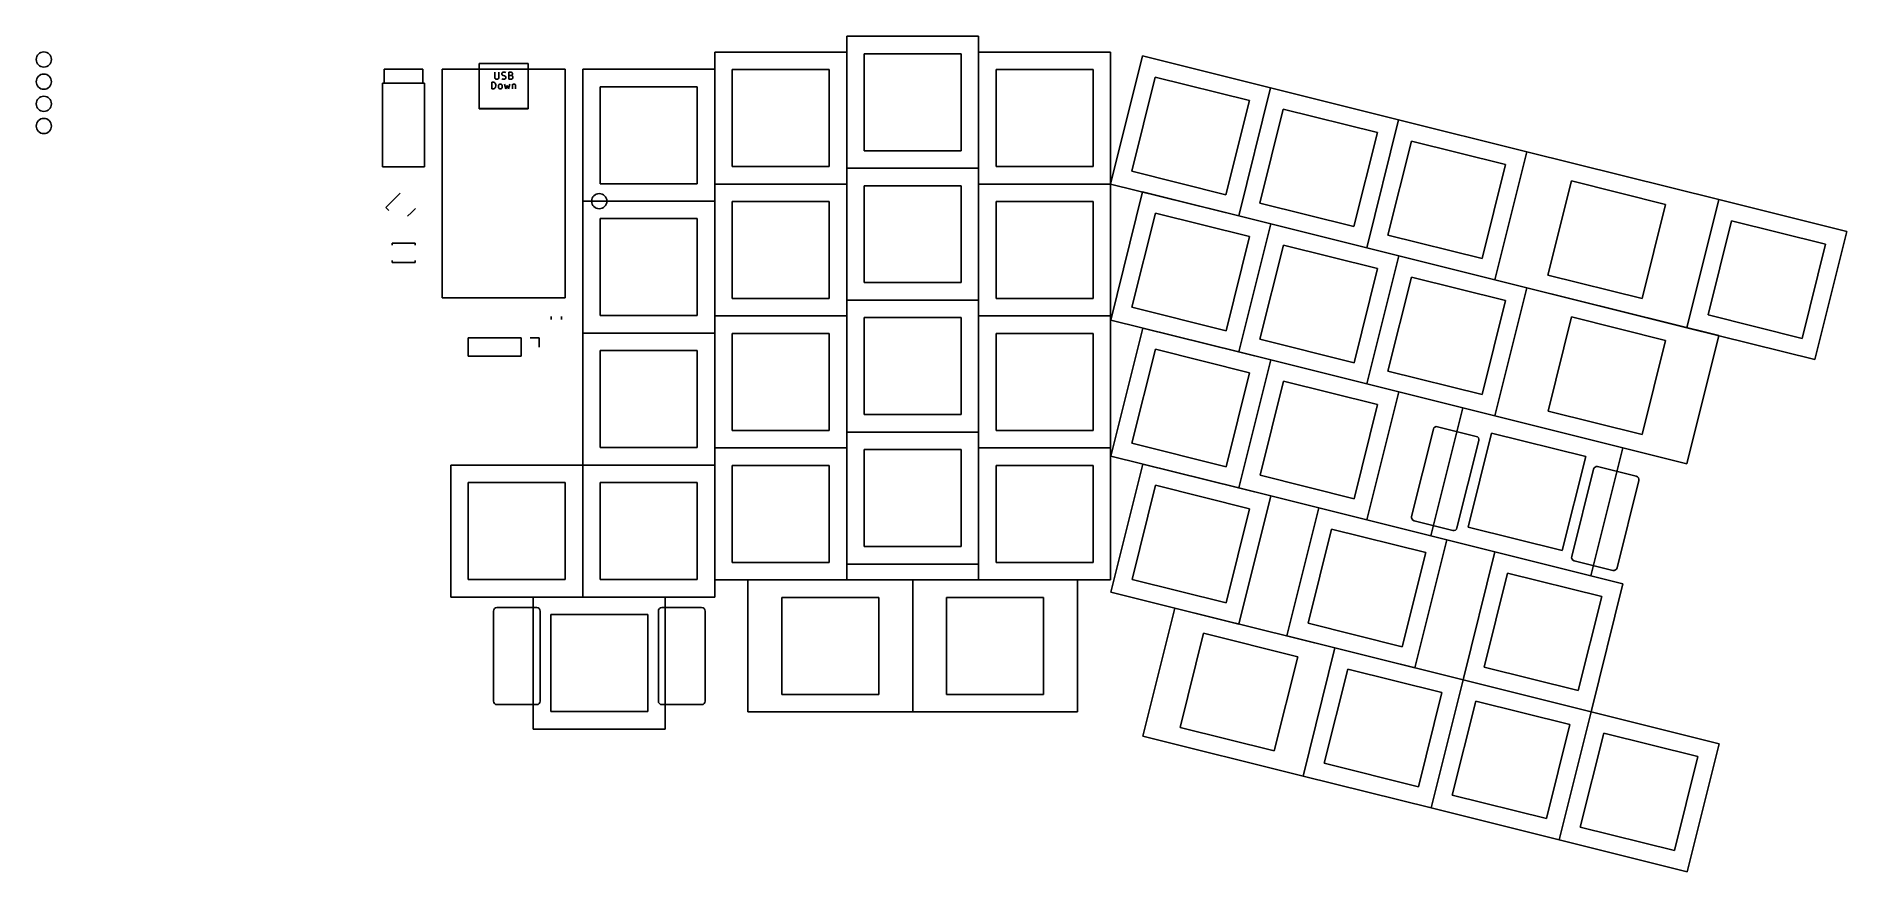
# Model space of a CAD drawing. Extents: x 23 to 284, y -133 to -13.
import ezdxf

# ---------------------------------------------------------------- set-up
doc = ezdxf.new("R2010")
doc.units = 0
doc.layers.add('BLACK', color=7, linetype='CONTINUOUS')

msp = doc.modelspace()

# ---------------------------------------------------------------- linework, layer by layer
at = {"layer": 'BLACK', "linetype": 'CONTINUOUS'}
for p, q in [((158.811635, -12.74061), (139.761635, -12.74061)), ((139.761635, -12.74061), (139.761635, -31.79061)), ((158.811635, -31.79061), (158.811635, -12.74061)), ((139.761636, -15.026609), (120.711636, -15.026609)), ((120.711636, -15.026609), (120.711636, -34.076609)), ((139.761636, -34.076609), (139.761636, -15.026609)), ((156.286635, -15.26561), (142.286635, -15.26561)), ((142.286635, -15.26561), (142.286635, -29.26561)), ((156.286635, -29.26561), (156.286635, -15.26561)), ((177.861635, -15.026611), (158.811635, -15.026611)), ((158.811635, -15.026611), (158.811635, -34.076611)), ((182.470245, -15.592476), (177.861633, -34.07661)), ((177.861635, -34.076611), (177.861635, -15.026611)), ((200.954379, -20.201088), (182.470245, -15.592476)), ((72.981635, -19.503111), (72.981635, -17.503111)), ((78.581635, -17.503111), (72.981635, -17.503111)), ((78.581635, -19.503111), (78.581635, -17.503111)), ((99.136635, -17.503111), (81.356635, -17.503111)), ((81.356635, -17.503111), (81.356635, -50.523111)), ((81.356635, -17.503111), (99.136635, -17.503111)), ((81.356635, -50.523111), (81.356635, -17.503111)), ((86.696635, -16.703111), (93.796635, -16.703111)), ((86.696635, -23.203111), (86.696635, -16.703111)), ((86.696635, -23.173111), (86.696635, -17.503111)), ((88.98473, -17.95293), (88.98473, -18.762453)), ((89.556158, -18.762453), (89.556158, -17.95293)), ((89.98473, -18.143406), (90.032349, -18.048168)), ((89.98473, -18.238644), (89.98473, -18.143406)), ((90.032349, -18.333882), (89.98473, -18.238644)), ((90.032349, -18.048168), (90.079968, -18.000549)), ((90.079968, -18.000549), (90.175206, -17.95293)), ((90.175206, -17.95293), (90.413301, -17.95293)), ((90.413301, -17.95293), (90.556158, -18.000549)), ((90.98473, -18.95293), (90.98473, -17.95293)), ((90.98473, -17.95293), (91.318063, -17.95293)), ((91.318063, -17.95293), (91.413301, -18.000549)), ((91.413301, -18.000549), (91.46092, -18.048168)), ((91.46092, -18.048168), (91.508539, -18.143406)), ((91.508539, -18.238644), (91.46092, -18.333882)), ((91.508539, -18.143406), (91.508539, -18.238644)), ((93.796635, -16.703111), (93.796635, -23.203111)), ((93.796635, -23.173111), (93.796635, -17.503111)), ((99.136635, -50.523111), (99.136635, -17.503111)), ((99.136635, -17.503111), (99.136635, -50.523111)), ((120.711635, -17.503111), (101.661635, -17.503111)), ((101.661635, -17.503111), (101.661635, -36.553111)), ((120.711635, -36.553111), (120.711635, -17.503111)), ((137.236636, -17.551609), (123.236636, -17.551609)), ((123.236636, -17.551609), (123.236636, -31.551609)), ((137.236636, -31.551609), (137.236636, -17.551609)), ((175.336635, -17.551611), (161.336635, -17.551611)), ((161.336635, -17.551611), (161.336635, -31.551611)), ((175.336635, -31.551611), (175.336635, -17.551611)), ((72.731635, -19.503111), (72.731635, -31.603111)), ((78.831635, -19.503111), (72.731635, -19.503111)), ((78.831635, -19.503111), (78.831635, -31.603111)), ((88.556159, -20.35293), (88.556159, -19.35293)), ((88.556159, -19.35293), (88.794254, -19.35293)), ((88.794254, -20.35293), (88.556159, -20.35293)), ((88.794254, -19.35293), (88.937111, -19.400549)), ((88.937111, -20.305311), (88.794254, -20.35293)), ((88.937111, -19.400549), (89.032349, -19.495787)), ((89.032349, -20.210072), (88.937111, -20.305311)), ((88.98473, -18.762453), (89.032349, -18.857691)), ((89.032349, -18.857691), (89.079968, -18.905311)), ((89.032349, -19.495787), (89.079968, -19.591025)), ((89.079968, -20.114834), (89.032349, -20.210072)), ((89.079968, -18.905311), (89.175206, -18.95293)), ((89.079968, -19.591025), (89.127587, -19.781501)), ((89.127587, -19.924358), (89.079968, -20.114834)), ((89.127587, -19.781501), (89.127587, -19.924358)), ((89.175206, -18.95293), (89.365682, -18.95293)), ((89.365682, -18.95293), (89.46092, -18.905311)), ((89.46092, -18.905311), (89.508539, -18.857691)), ((89.508539, -18.857691), (89.556158, -18.762453)), ((89.50854, -19.876739), (89.556159, -19.781501)), ((89.50854, -20.162453), (89.50854, -19.876739)), ((89.556159, -20.257691), (89.50854, -20.162453)), ((89.556159, -19.781501), (89.603778, -19.733882)), ((89.603778, -20.305311), (89.556159, -20.257691)), ((89.603778, -19.733882), (89.699016, -19.686263)), ((89.699016, -20.35293), (89.603778, -20.305311)), ((89.699016, -19.686263), (89.841873, -19.686263)), ((89.841873, -20.35293), (89.699016, -20.35293)), ((89.841873, -19.686263), (89.937111, -19.733882)), ((89.937111, -20.305311), (89.841873, -20.35293)), ((89.937111, -19.733882), (89.98473, -19.781501)), ((89.98473, -20.257691), (89.937111, -20.305311)), ((89.98473, -18.905311), (90.127587, -18.95293)), ((89.98473, -19.781501), (90.032349, -19.876739)), ((90.032349, -20.162453), (89.98473, -20.257691)), ((90.079968, -18.381501), (90.032349, -18.333882)), ((90.032349, -19.876739), (90.032349, -20.162453)), ((90.175206, -18.42912), (90.079968, -18.381501)), ((90.127587, -18.95293), (90.365682, -18.95293)), ((90.365682, -18.476739), (90.175206, -18.42912)), ((90.46092, -18.524358), (90.365682, -18.476739)), ((90.365682, -18.95293), (90.46092, -18.905311)), ((90.365683, -19.686263), (90.556159, -20.35293)), ((90.508539, -18.571977), (90.46092, -18.524358)), ((90.46092, -18.905311), (90.508539, -18.857691)), ((90.556158, -18.667215), (90.508539, -18.571977)), ((90.508539, -18.857691), (90.556158, -18.762453)), ((90.556158, -18.762453), (90.556158, -18.667215)), ((90.556159, -20.35293), (90.746635, -19.876739)), ((90.746635, -19.876739), (90.937111, -20.35293)), ((90.937111, -20.35293), (91.127587, -19.686263)), ((91.318063, -18.42912), (90.98473, -18.42912)), ((91.365682, -18.95293), (90.98473, -18.95293)), ((91.413301, -18.381501), (91.318063, -18.42912)), ((91.318063, -18.42912), (91.46092, -18.476739)), ((91.46092, -18.905311), (91.365682, -18.95293)), ((91.46092, -18.333882), (91.413301, -18.381501)), ((91.46092, -18.476739), (91.508539, -18.524358)), ((91.508539, -18.857691), (91.46092, -18.905311)), ((91.508539, -18.524358), (91.556158, -18.619596)), ((91.556158, -18.762453), (91.508539, -18.857691)), ((91.50854, -19.686263), (91.50854, -20.35293)), ((91.50854, -19.781501), (91.556159, -19.733882)), ((91.556158, -18.619596), (91.556158, -18.762453)), ((91.556159, -19.733882), (91.651397, -19.686263)), ((91.651397, -19.686263), (91.794254, -19.686263)), ((91.794254, -19.686263), (91.889492, -19.733882)), ((91.889492, -19.733882), (91.937111, -19.82912)), ((91.937111, -19.82912), (91.937111, -20.35293)), ((118.186635, -20.028111), (104.186635, -20.028111)), ((104.186635, -20.028111), (104.186635, -34.028111)), ((118.186635, -34.028111), (118.186635, -20.028111)), ((184.309389, -18.653326), (180.922483, -32.237466)), ((197.893529, -22.040232), (184.309389, -18.653326)), ((196.345767, -38.685222), (200.954379, -20.201088)), ((200.954381, -20.201089), (196.345769, -38.685223)), ((219.438515, -24.809701), (200.954381, -20.201089)), ((93.796635, -23.173111), (86.696635, -23.173111)), ((93.796635, -23.203111), (86.696635, -23.203111)), ((194.506623, -35.624372), (197.893529, -22.040232)), ((202.793525, -23.261939), (199.406619, -36.846079)), ((216.377665, -26.648845), (202.793525, -23.261939)), ((219.438514, -24.809699), (214.829902, -43.293833)), ((214.829903, -43.293835), (219.438515, -24.809701)), ((237.922648, -29.418311), (219.438514, -24.809699)), ((212.990759, -40.232985), (216.377665, -26.648845)), ((221.277658, -27.870549), (217.890752, -41.454689)), ((234.861798, -31.257455), (221.277658, -27.870549)), ((142.286635, -29.26561), (156.286635, -29.26561)), ((231.474892, -44.841595), (234.861798, -31.257455)), ((237.922647, -29.418313), (233.314035, -47.902447)), ((233.314036, -47.902445), (237.922648, -29.418311)), ((265.648847, -36.331231), (237.922647, -29.418313)), ((78.831635, -31.603111), (72.731635, -31.603111)), ((123.236636, -31.551609), (137.236636, -31.551609)), ((158.811634, -31.79061), (139.761634, -31.79061)), ((139.761634, -31.79061), (139.761634, -50.84061)), ((139.761635, -31.79061), (158.811635, -31.79061)), ((158.811634, -50.84061), (158.811634, -31.79061)), ((161.336635, -31.551611), (175.336635, -31.551611)), ((180.922483, -32.237466), (194.506623, -35.624372)), ((244.382824, -33.631316), (240.995918, -47.215456)), ((257.966964, -37.018222), (244.382824, -33.631316)), ((73.236124, -37.447199), (75.286734, -35.396589)), ((120.711635, -36.55311), (101.661635, -36.55311)), ((101.661635, -36.55311), (101.661635, -55.60311)), ((101.661635, -36.553111), (120.711635, -36.553111)), ((104.186635, -34.028111), (118.186635, -34.028111)), ((120.711635, -55.60311), (120.711635, -36.55311)), ((120.711636, -34.076609), (139.761636, -34.076609)), ((139.761637, -34.076609), (120.711637, -34.076609)), ((120.711637, -34.076609), (120.711637, -53.126609)), ((139.761637, -53.126609), (139.761637, -34.076609)), ((156.286634, -34.31561), (142.286634, -34.31561)), ((142.286634, -34.31561), (142.286634, -48.31561)), ((156.286634, -48.31561), (156.286634, -34.31561)), ((177.861635, -34.07661), (158.811635, -34.07661)), ((158.811635, -34.07661), (158.811635, -53.12661)), ((158.811635, -34.076611), (177.861635, -34.076611)), ((177.861633, -34.07661), (196.345767, -38.685222)), ((177.861635, -53.12661), (177.861635, -34.07661)), ((182.482666, -35.228763), (177.874054, -53.712897)), ((200.9668, -39.837375), (182.482666, -35.228763)), ((261.040235, -54.815365), (265.648847, -36.331231)), ((265.648848, -36.331232), (261.040236, -54.815366)), ((284.132982, -40.939844), (265.648848, -36.331232)), ((73.667459, -37.878534), (73.236124, -37.447199)), ((76.927222, -38.168448), (76.361536, -38.734133)), ((76.927222, -38.168448), (77.492907, -37.602762)), ((118.186635, -39.07811), (104.186635, -39.07811)), ((104.186635, -39.07811), (104.186635, -53.07811)), ((118.186635, -53.07811), (118.186635, -39.07811)), ((137.236637, -36.601609), (123.236637, -36.601609)), ((123.236637, -36.601609), (123.236637, -50.601609)), ((137.236637, -50.601609), (137.236637, -36.601609)), ((175.336635, -36.60161), (161.336635, -36.60161)), ((161.336635, -36.60161), (161.336635, -50.60161)), ((175.336635, -50.60161), (175.336635, -36.60161)), ((184.32181, -38.289613), (180.934904, -51.873753)), ((197.90595, -41.676519), (184.32181, -38.289613)), ((196.345769, -38.685223), (214.829903, -43.293835)), ((199.406619, -36.846079), (212.990759, -40.232985)), ((254.580058, -50.602362), (257.966964, -37.018222)), ((194.519044, -55.260659), (197.90595, -41.676519)), ((200.9668, -39.837373), (196.358188, -58.321507)), ((196.358188, -58.321509), (200.9668, -39.837375)), ((219.450934, -44.445985), (200.9668, -39.837373)), ((217.890752, -41.454689), (231.474892, -44.841595)), ((267.487992, -39.392082), (264.101086, -52.976222)), ((281.072132, -42.778988), (267.487992, -39.392082)), ((279.52437, -59.423978), (284.132982, -40.939844)), ((77.452885, -42.602611), (74.152885, -42.602611)), ((74.152885, -42.602611), (74.152885, -42.902611)), ((77.452885, -42.902611), (77.452885, -42.602611)), ((202.805944, -42.898223), (199.419038, -56.482363)), ((216.390084, -46.285129), (202.805944, -42.898223)), ((214.829902, -43.293833), (233.314036, -47.902445)), ((277.685226, -56.363128), (281.072132, -42.778988)), ((74.152885, -45.402611), (74.152885, -45.102611)), ((77.452885, -45.402611), (74.152885, -45.402611)), ((77.452885, -45.102611), (77.452885, -45.402611)), ((213.003178, -59.869269), (216.390084, -46.285129)), ((214.842322, -62.930119), (219.450934, -44.445985)), ((219.450936, -44.445986), (214.842324, -62.93012)), ((237.93507, -49.054598), (219.450936, -44.445986)), ((142.286634, -48.31561), (156.286634, -48.31561)), ((221.29008, -47.506836), (217.903174, -61.090976)), ((234.87422, -50.893742), (221.29008, -47.506836)), ((233.314035, -47.902447), (261.040235, -54.815365)), ((237.935069, -49.054598), (233.326457, -67.538732)), ((233.326458, -67.538732), (237.93507, -49.054598)), ((265.661269, -55.967516), (237.935069, -49.054598)), ((240.995918, -47.215456), (254.580058, -50.602362)), ((81.356635, -50.523111), (99.136635, -50.523111)), ((99.136635, -50.523111), (81.356635, -50.523111)), ((123.236637, -50.601609), (137.236637, -50.601609)), ((139.761634, -50.84061), (158.811634, -50.84061)), ((158.811636, -50.84061), (139.761636, -50.84061)), ((139.761636, -50.84061), (139.761636, -69.89061)), ((158.811636, -69.89061), (158.811636, -50.84061)), ((161.336635, -50.60161), (175.336635, -50.60161)), ((180.934904, -51.873753), (194.519044, -55.260659)), ((231.487314, -64.477882), (234.87422, -50.893742)), ((97.121634, -53.635175), (97.121634, -53.181047)), ((98.591634, -53.635175), (98.591634, -53.181047)), ((104.186635, -53.07811), (118.186635, -53.07811)), ((139.761635, -53.126611), (120.711635, -53.126611)), ((120.711635, -53.126611), (120.711635, -72.176611)), ((120.711637, -53.126609), (139.761637, -53.126609)), ((139.761635, -72.176611), (139.761635, -53.126611)), ((156.286636, -53.36561), (142.286636, -53.36561)), ((142.286636, -53.36561), (142.286636, -67.36561)), ((156.286636, -67.36561), (156.286636, -53.36561)), ((158.811635, -53.12661), (177.861635, -53.12661)), ((177.861636, -53.126611), (158.811636, -53.126611)), ((158.811636, -53.126611), (158.811636, -72.176611)), ((177.861636, -72.176611), (177.861636, -53.126611)), ((177.874054, -53.712897), (196.358188, -58.321509)), ((182.495089, -54.865051), (177.886477, -73.349185)), ((200.979223, -59.473663), (182.495089, -54.865051)), ((244.395246, -53.267601), (241.00834, -66.851741)), ((257.979386, -56.654507), (244.395246, -53.267601)), ((261.040236, -54.815366), (279.52437, -59.423978)), ((264.101086, -52.976222), (277.685226, -56.363128)), ((92.786635, -56.279362), (85.106635, -56.279362)), ((85.106635, -56.279362), (85.106635, -58.939362)), ((92.786635, -56.279362), (92.786635, -58.939362)), ((94.056635, -56.279362), (95.386635, -56.279362)), ((95.386635, -56.279362), (95.386635, -57.609362)), ((120.711635, -55.60311), (101.661635, -55.60311)), ((101.661635, -55.60311), (101.661635, -74.65311)), ((101.661635, -55.60311), (120.711635, -55.60311)), ((120.711635, -74.65311), (120.711635, -55.60311)), ((137.236635, -55.651611), (123.236635, -55.651611)), ((123.236635, -55.651611), (123.236635, -69.651611)), ((137.236635, -69.651611), (137.236635, -55.651611)), ((175.336636, -55.651611), (161.336636, -55.651611)), ((161.336636, -55.651611), (161.336636, -69.651611)), ((175.336636, -69.651611), (175.336636, -55.651611)), ((199.419038, -56.482363), (213.003178, -59.869269)), ((254.59248, -70.238647), (257.979386, -56.654507)), ((261.052657, -74.45165), (265.661269, -55.967516)), ((92.786635, -58.939362), (85.106635, -58.939362)), ((118.186635, -58.12811), (104.186635, -58.12811)), ((104.186635, -58.12811), (104.186635, -72.12811)), ((118.186635, -72.12811), (118.186635, -58.12811)), ((184.334233, -57.925901), (180.947327, -71.510041)), ((197.918373, -61.312807), (184.334233, -57.925901)), ((196.358188, -58.321507), (214.842322, -62.930119)), ((200.979221, -59.473663), (196.370609, -77.957797)), ((196.370611, -77.957797), (200.979223, -59.473663)), ((219.463355, -64.082275), (200.979221, -59.473663)), ((194.531467, -74.896947), (197.918373, -61.312807)), ((202.818365, -62.534513), (199.431459, -76.118653)), ((216.402505, -65.921419), (202.818365, -62.534513)), ((217.903174, -61.090976), (231.487314, -64.477882)), ((214.842324, -62.93012), (233.326458, -67.538732)), ((214.854743, -82.566409), (219.463355, -64.082275)), ((142.286636, -67.36561), (156.286636, -67.36561)), ((213.015599, -79.505559), (216.402505, -65.921419)), ((228.705424, -66.38658), (224.096811, -84.870713)), ((251.810591, -72.147345), (228.705424, -66.38658)), ((233.326457, -67.538732), (261.052657, -74.45165)), ((241.00834, -66.851741), (254.59248, -70.238647)), ((123.236635, -69.651611), (137.236635, -69.651611)), ((158.811636, -69.89061), (139.761636, -69.89061)), ((139.761636, -69.89061), (139.761636, -88.94061)), ((139.761636, -69.89061), (158.811636, -69.89061)), ((158.811636, -88.94061), (158.811636, -69.89061)), ((161.336636, -69.651611), (175.336636, -69.651611)), ((224.45694, -69.475535), (221.311955, -82.089379)), ((225.063048, -69.111348), (230.642249, -70.502398)), ((232.855084, -70.023506), (229.468178, -83.607646)), ((246.439224, -73.410412), (232.855084, -70.023506)), ((104.186635, -72.12811), (118.186635, -72.12811)), ((139.761635, -72.176609), (120.711635, -72.176609)), ((120.711635, -72.176609), (120.711635, -91.226609)), ((120.711635, -72.176611), (139.761635, -72.176611)), ((139.761635, -91.226609), (139.761635, -72.176609)), ((156.286636, -72.41561), (142.286636, -72.41561)), ((142.286636, -72.41561), (142.286636, -86.41561)), ((156.286636, -86.41561), (156.286636, -72.41561)), ((177.861635, -72.176609), (158.811635, -72.176609)), ((158.811635, -72.176609), (158.811635, -91.226609)), ((158.811636, -72.176611), (177.861636, -72.176611)), ((177.861635, -91.226609), (177.861635, -72.176609)), ((180.947327, -71.510041), (194.531467, -74.896947)), ((231.006436, -71.108507), (227.861451, -83.722352)), ((247.201978, -90.631478), (251.810591, -72.147345)), ((101.661635, -74.653109), (82.611635, -74.653109)), ((82.611635, -74.653109), (82.611635, -93.703109)), ((120.711634, -74.653109), (101.661634, -74.653109)), ((101.661634, -74.653109), (101.661634, -93.703109)), ((101.661635, -93.703109), (101.661635, -74.653109)), ((101.661635, -74.65311), (120.711635, -74.65311)), ((120.711634, -93.703109), (120.711634, -74.653109)), ((137.236635, -74.701609), (123.236635, -74.701609)), ((123.236635, -74.701609), (123.236635, -88.701609)), ((137.236635, -88.701609), (137.236635, -74.701609)), ((175.336635, -74.701609), (161.336635, -74.701609)), ((161.336635, -74.701609), (161.336635, -88.701609)), ((175.336635, -88.701609), (175.336635, -74.701609)), ((177.886477, -73.349185), (196.370611, -77.957797)), ((182.50751, -74.501337), (177.898898, -92.985471)), ((200.991644, -79.109949), (182.50751, -74.501337)), ((243.052318, -86.994552), (246.439224, -73.410412)), ((247.562107, -75.2363), (244.417122, -87.850144)), ((248.168215, -74.872113), (253.746241, -76.262871)), ((99.136635, -77.178109), (85.136635, -77.178109)), ((85.136635, -77.178109), (85.136635, -91.178109)), ((99.136635, -91.178109), (99.136635, -77.178109)), ((118.186634, -77.178109), (104.186634, -77.178109)), ((104.186634, -77.178109), (104.186634, -91.178109)), ((118.186634, -91.178109), (118.186634, -77.178109)), ((184.346654, -77.562187), (180.959748, -91.146327)), ((197.930794, -80.949093), (184.346654, -77.562187)), ((196.370609, -77.957797), (214.854743, -82.566409)), ((199.431459, -76.118653), (213.015599, -79.505559)), ((254.110428, -76.868979), (250.966618, -89.483117)), ((194.543888, -94.533233), (197.930794, -80.949093)), ((196.383032, -97.594083), (200.991644, -79.109949)), ((207.923194, -80.83818), (203.314582, -99.322314)), ((226.407328, -85.446792), (207.923194, -80.83818)), ((221.676142, -82.695488), (227.255342, -84.086539)), ((229.468178, -83.607646), (243.052318, -86.994552)), ((209.762338, -83.89903), (206.375432, -97.48317)), ((223.346478, -87.285936), (209.762338, -83.89903)), ((221.798716, -103.930926), (226.407328, -85.446792)), ((224.096811, -84.870713), (247.201978, -90.631478)), ((123.236635, -88.701609), (137.236635, -88.701609)), ((142.286636, -86.41561), (156.286636, -86.41561)), ((161.336635, -88.701609), (175.336635, -88.701609)), ((219.959572, -100.870076), (223.346478, -87.285936)), ((233.338877, -87.175019), (228.730265, -105.659153)), ((251.823011, -91.783631), (233.338877, -87.175019)), ((244.781309, -88.456253), (250.360509, -89.847304)), ((85.136635, -91.178109), (99.136635, -91.178109)), ((104.186634, -91.178109), (118.186634, -91.178109)), ((120.711635, -91.226609), (139.761635, -91.226609)), ((149.286634, -91.226611), (125.474134, -91.226611)), ((125.474134, -91.226611), (125.474134, -110.276611)), ((139.761636, -88.94061), (158.811636, -88.94061)), ((149.286634, -110.276611), (149.286634, -91.226611)), ((173.099136, -91.226609), (149.286636, -91.226609)), ((149.286636, -91.226609), (149.286636, -110.276609)), ((158.811635, -91.226609), (177.861635, -91.226609)), ((173.099136, -110.276609), (173.099136, -91.226609)), ((180.959748, -91.146327), (194.543888, -94.533233)), ((235.178021, -90.235869), (231.791115, -103.820009)), ((248.762161, -93.622775), (235.178021, -90.235869)), ((82.611635, -93.703109), (101.661635, -93.703109)), ((113.567886, -93.703111), (94.517886, -93.703111)), ((94.517886, -93.703111), (94.517886, -112.753111)), ((101.661634, -93.703109), (120.711634, -93.703109)), ((113.567886, -112.753111), (113.567886, -93.703111)), ((144.380384, -93.751611), (130.380384, -93.751611)), ((130.380384, -93.751611), (130.380384, -107.751611)), ((144.380384, -107.751611), (144.380384, -93.751611)), ((168.192886, -93.751609), (154.192886, -93.751609)), ((154.192886, -93.751609), (154.192886, -107.751609)), ((168.192886, -107.751609), (168.192886, -93.751609)), ((177.898898, -92.985471), (196.383032, -97.594083)), ((245.375255, -107.206915), (248.762161, -93.622775)), ((247.214399, -110.267765), (251.823011, -91.783631)), ((88.762847, -108.72811), (88.761636, -95.72811)), ((95.011636, -95.22811), (89.261636, -95.22811)), ((95.511636, -108.72811), (95.511636, -95.72811)), ((111.042886, -96.228111), (97.042886, -96.228111)), ((97.042886, -96.228111), (97.042886, -110.228111)), ((111.042886, -110.228111), (111.042886, -96.228111)), ((112.574136, -108.72811), (112.574136, -95.72811)), ((118.824136, -95.22811), (113.074136, -95.22811)), ((119.324136, -108.72811), (119.324136, -95.72811)), ((187.140966, -95.289776), (182.532353, -113.773909)), ((210.246133, -101.050541), (187.140966, -95.289776)), ((191.290626, -98.926702), (187.90372, -112.510842)), ((204.874766, -102.313608), (191.290626, -98.926702)), ((206.375432, -97.48317), (219.959572, -100.870076)), ((203.314582, -99.322314), (221.798716, -103.930926)), ((210.246132, -101.05054), (205.63752, -119.534674)), ((205.63752, -119.534674), (210.246133, -101.050541)), ((228.730266, -105.659152), (210.246132, -101.05054)), ((201.48786, -115.897748), (204.874766, -102.313608)), ((212.085276, -104.11139), (208.69837, -117.69553)), ((225.669416, -107.498296), (212.085276, -104.11139)), ((231.791115, -103.820009), (245.375255, -107.206915)), ((228.730265, -105.659154), (224.121653, -124.143288)), ((224.121654, -124.143286), (228.730266, -105.659152)), ((228.730265, -105.659153), (247.214399, -110.267765)), ((247.214399, -110.267766), (228.730265, -105.659154)), ((95.011636, -109.22811), (89.262847, -109.22811)), ((118.824136, -109.22811), (113.074136, -109.22811)), ((130.380384, -107.751611), (144.380384, -107.751611)), ((154.192886, -107.751609), (168.192886, -107.751609)), ((222.28251, -121.082436), (225.669416, -107.498296)), ((230.569409, -108.720004), (227.182503, -122.304144)), ((244.153549, -112.10691), (230.569409, -108.720004)), ((97.042886, -110.228111), (111.042886, -110.228111)), ((125.474134, -110.276611), (149.286634, -110.276611)), ((149.286636, -110.276609), (173.099136, -110.276609)), ((240.766643, -125.69105), (244.153549, -112.10691)), ((242.605787, -128.7519), (247.214399, -110.267766)), ((247.214401, -110.267764), (242.605789, -128.751898)), ((265.698535, -114.876376), (247.214401, -110.267764)), ((94.517886, -112.753111), (113.567886, -112.753111)), ((182.532353, -113.773909), (205.63752, -119.534674)), ((187.90372, -112.510842), (201.48786, -115.897748)), ((249.053545, -113.328614), (245.666639, -126.912754)), ((262.637685, -116.71552), (249.053545, -113.328614)), ((261.089923, -133.36051), (265.698535, -114.876376)), ((259.250779, -130.29966), (262.637685, -116.71552)), ((205.63752, -119.534674), (224.121654, -124.143286)), ((208.69837, -117.69553), (222.28251, -121.082436)), ((227.182503, -122.304144), (240.766643, -125.69105)), ((224.121653, -124.143288), (242.605787, -128.7519)), ((245.666639, -126.912754), (259.250779, -130.29966)), ((242.605789, -128.751898), (261.089923, -133.36051))]:
    msp.add_line(p, q, dxfattribs=at)
at = {"layer": 'BLACK'}
for centre in [(23.861635, -16.103111), (23.861635, -19.303111), (23.861635, -22.503111), (23.861635, -25.703111), (104.042886, -36.553109)]:
    msp.add_circle(centre, 1.1, dxfattribs=at)
for centre, radius, start, end in [((224.942088, -69.596496), 0.500001, 76.00016477, 165.99991467), ((230.521286, -70.987546), 0.500001, -13.99989082, 75.9998868), ((248.047272, -75.35729), 0.500024, 76.00286236, 165.99721709), ((253.625256, -76.748032), 0.500019, -13.99772454, 75.99780399), ((221.797104, -82.210339), 0.500001, -193.99989082, -104.0001132), ((227.376302, -83.60139), 0.500001, -103.99993256, -14.00007146), ((244.902301, -87.971086), 0.500026, -193.99705793, -104.00294609), ((250.481451, -89.362125), 0.500026, -103.99709607, -14.00290795), ((89.261661, -95.728135), 0.500026, 90.00292194, 179.99707806), ((95.01161, -95.728135), 0.500026, 0.00292194, 89.99707806), ((113.074137, -95.728111), 0.500001, 90.00011459, 179.99988541), ((118.824135, -95.728111), 0.500001, 0.00011459, 89.99988541), ((89.262866, -108.728091), 0.500019, -179.99782284, -90.00217716), ((95.011611, -108.728085), 0.500025, -89.99719264, -0.00280736), ((113.074137, -108.728109), 0.500001, -179.99988541, -90.00011459), ((118.824135, -108.728109), 0.500001, -89.99988541, -0.00011459)]:
    msp.add_arc(centre, radius, start, end, dxfattribs=at)

doc.saveas('drawing.dxf')
